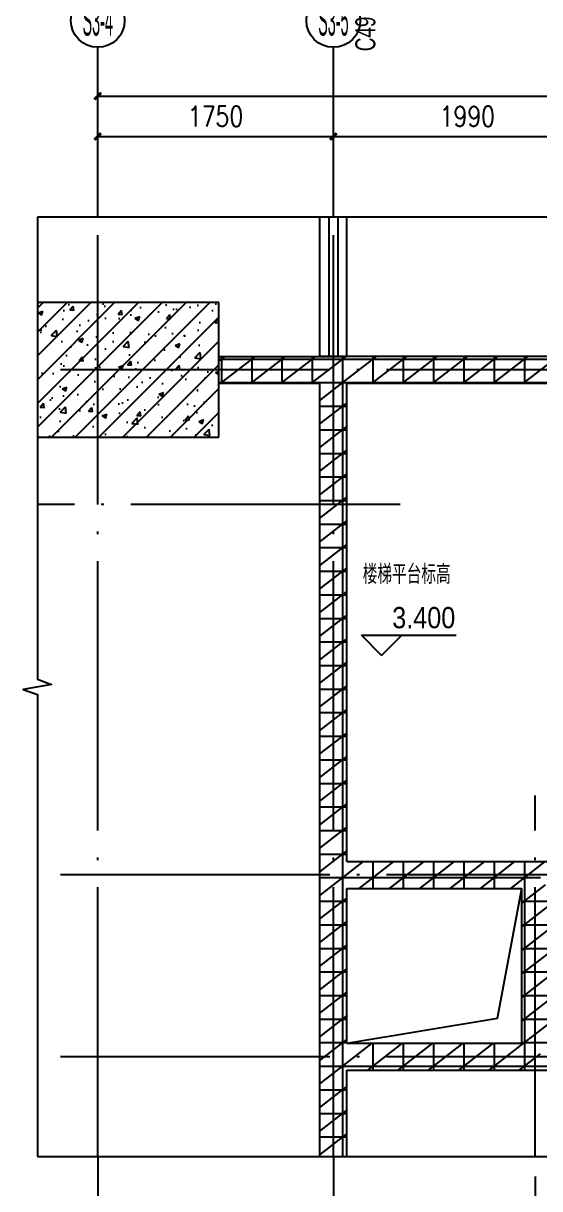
# Model space of a CAD drawing. Extents: x 718358 to 1668613, y -348838 to -159582.
# Drawn here: x 948451 to 952287, y -314509 to -305857 of the extents above; entities that cross this region are included whole.
import ezdxf
from ezdxf.enums import TextEntityAlignment as Align

# ---------------------------------------------------------------- set-up
doc = ezdxf.new("R2010")
doc.units = 0
doc.header["$LTSCALE"] = 1000
doc.linetypes.add('DOTE', pattern=[2.4200000000000004, 2, -0.2, 0.02, -0.2])
for name, color, linetype in [('建-墙体', 2, 'Continuous'), ('建-尺寸', 73, 'Continuous'), ('建-影线', 8, 'Continuous'), ('建-房间名', 7, 'Continuous'), ('建-柱子', 6, 'Continuous'), ('建-标高', 3, 'Continuous'), ('建-符号', 3, 'Continuous'), ('建-轴标', 3, 'Continuous'), ('建-轴网', 14, 'DOTE'), ('建-门窗', 4, 'Continuous'), ('建-门窗-编号', 7, 'Continuous')]:
    doc.layers.add(name, color=color, linetype=linetype)
doc.styles.add('_TCH_AXIS', font='gt宽度调整.shx', dxfattribs={"bigfont": 'gt国标汉字.shx'})
doc.styles.add('_TCH_DIM', font='gt单线西文.shx', dxfattribs={"width": 0.8, "bigfont": 'gt单线中文.shx'})
doc.styles.add('_TCH_SPACE', font='gt单线西文.shx', dxfattribs={"width": 0.8, "height": 5, "bigfont": 'gt单线中文.shx'})
doc.styles.add('_TCH_WINDOW', font='gt单线西文.shx', dxfattribs={"height": 3.5, "bigfont": 'gt单线中文.shx'})
doc.styles.add('DIM_FONT', font='SIMPLEX.shx', dxfattribs={"width": 0.8, "bigfont": 'GBCBIG.shx'})
doc.dimstyles.new('DIMN50', dxfattribs={"dimscale": 0.5, "dimtxt": 300, "dimasz": 100, "dimexe": 250, "dimexo": 300, "dimgap": 150, "dimtad": 1, "dimdec": 0, "dimzin": 0, "dimdsep": 46, "dimtxsty": 'DIM_FONT', "dimblk": 'ARCHTICK', "dimcen": 0.09, "dimdle": 1, "dimclrt": 7, "dimazin": 2, "dimtfac": 1, "dimtdec": 0, "dimtix": 1, "dimtmove": 2, "dimatfit": 3, "dimldrblk": 'ARCHTICK', "dimfxl": 1, "dimtolj": 1, "dimtzin": 0, "dimarcsym": 0})
pattern_1 = [(0, (0, 0), (0, 175), []), (37.875, (200, 0), (-84.80763867203999, 109.0383283764141), []), (90, (200, 0), (-225, 1.377727649040772e-14), [])]

# ---------------------------------------------------------------- blocks, each defined once
blk = doc.blocks.new('_ArchTick')
at = {"color": 0, "linetype": 'ByBlock', "const_width": 0.4}
blk.add_lwpolyline([(-0.5, -0.5), (0.5, 0.5)], dxfattribs=at)
blk = doc.blocks.new('*D3750')
at = {"layer": 'Defpoints', "color": 0, "transparency": 16777216}
for p in [(957554.0480801589, -306397.1618529983), (949004.0480801584, -307297.1618529978), (957554.0480801589, -307297.1618530028)]:
    blk.add_point(p, dxfattribs=at)
at = {"layer": '建-尺寸', "color": 0, "lineweight": -2, "transparency": 16777216}
for p, q in [((949004.0480801584, -307147.1618529978), (949004.0480801584, -306272.1618529983)), ((957554.0480801589, -307147.1618530028), (957554.0480801589, -306272.1618529983)), ((949003.5480801584, -306397.1618529983), (957554.5480801589, -306397.1618529983))]:
    blk.add_line(p, q, dxfattribs=at)
at = {"layer": '建-尺寸', "color": 0, "lineweight": -2, "transparency": 16777216, "xscale": 50, "yscale": 50, "zscale": 50, "rotation": 180}
blk.add_blockref('_ArchTick', (949004.0480801584, -306397.1618529983), dxfattribs=at)
at = {"layer": '建-尺寸', "color": 0, "lineweight": -2, "transparency": 16777216, "xscale": 50, "yscale": 50, "zscale": 50}
blk.add_blockref('_ArchTick', (957554.0480801589, -306397.1618529983), dxfattribs=at)
at = {"layer": '建-尺寸', "color": 7, "transparency": 16777216, "insert": (953279.0480801587, -306247.1618529983), "char_height": 150, "attachment_point": 5, "style": 'DIM_FONT'}
blk.add_mtext('\\A1;8550', dxfattribs=at)
blk = doc.blocks.new('*D3751')
at = {"layer": 'Defpoints', "color": 0, "transparency": 16777216}
for p in [(950754.0480801591, -306697.1618529963), (949004.0480801584, -307297.1618529921), (950754.0480801591, -307297.1618529932)]:
    blk.add_point(p, dxfattribs=at)
at = {"layer": '建-尺寸', "color": 0, "lineweight": -2, "transparency": 16777216}
for p, q in [((949004.0480801584, -307147.1618529921), (949004.0480801584, -306572.1618529963)), ((950754.0480801591, -307147.1618529932), (950754.0480801591, -306572.1618529963)), ((949003.5480801584, -306697.1618529963), (950754.5480801591, -306697.1618529963))]:
    blk.add_line(p, q, dxfattribs=at)
at = {"layer": '建-尺寸', "color": 0, "lineweight": -2, "transparency": 16777216, "xscale": 50, "yscale": 50, "zscale": 50, "rotation": 180}
blk.add_blockref('_ArchTick', (949004.0480801584, -306697.1618529963), dxfattribs=at)
at = {"layer": '建-尺寸', "color": 0, "lineweight": -2, "transparency": 16777216, "xscale": 50, "yscale": 50, "zscale": 50}
blk.add_blockref('_ArchTick', (950754.0480801591, -306697.1618529963), dxfattribs=at)
at = {"layer": '建-尺寸', "color": 7, "transparency": 16777216, "insert": (949879.0480801588, -306547.1618529963), "char_height": 150, "attachment_point": 5, "style": 'DIM_FONT'}
blk.add_mtext('\\A1;1750', dxfattribs=at)
blk = doc.blocks.new('*D3752')
at = {"layer": 'Defpoints', "color": 0, "transparency": 16777216}
for p in [(952744.0843770987, -306697.1618529974), (950754.0480801591, -307297.1618529932), (952744.0843770987, -307297.1618529944)]:
    blk.add_point(p, dxfattribs=at)
at = {"layer": '建-尺寸', "color": 0, "lineweight": -2, "transparency": 16777216}
for p, q in [((950754.0480801591, -307147.1618529932), (950754.0480801591, -306572.1618529974)), ((952744.0843770987, -307147.1618529944), (952744.0843770987, -306572.1618529974)), ((950753.5480801591, -306697.1618529974), (952744.5843770987, -306697.1618529974))]:
    blk.add_line(p, q, dxfattribs=at)
at = {"layer": '建-尺寸', "color": 0, "lineweight": -2, "transparency": 16777216, "xscale": 50, "yscale": 50, "zscale": 50, "rotation": 180}
blk.add_blockref('_ArchTick', (950754.0480801591, -306697.1618529974), dxfattribs=at)
at = {"layer": '建-尺寸', "color": 0, "lineweight": -2, "transparency": 16777216, "xscale": 50, "yscale": 50, "zscale": 50}
blk.add_blockref('_ArchTick', (952744.0843770987, -306697.1618529974), dxfattribs=at)
at = {"layer": '建-尺寸', "color": 7, "transparency": 16777216, "insert": (951749.0662286289, -306547.1618529974), "char_height": 150, "attachment_point": 5, "style": 'DIM_FONT'}
blk.add_mtext('\\A1;1990', dxfattribs=at)
blk = doc.blocks.new('*D3755')
at = {"layer": 'Defpoints', "color": 0, "transparency": 16777216}
for p in [(949004.048080143, -314269.5135206627), (950754.0480801498, -314269.5135206616), (950754.0480801498, -315219.5135206672)]:
    blk.add_point(p, dxfattribs=at)
at = {"layer": '建-尺寸', "color": 0, "lineweight": -2, "transparency": 16777216}
for p, q in [((949004.048080143, -314419.5135206627), (949004.048080143, -315344.5135206672)), ((950754.0480801498, -314419.5135206616), (950754.0480801498, -315344.5135206672)), ((949003.548080143, -315219.5135206672), (950754.5480801498, -315219.5135206672))]:
    blk.add_line(p, q, dxfattribs=at)
at = {"layer": '建-尺寸', "color": 0, "lineweight": -2, "transparency": 16777216, "xscale": 50, "yscale": 50, "zscale": 50, "rotation": 180}
blk.add_blockref('_ArchTick', (949004.048080143, -315219.5135206672), dxfattribs=at)
at = {"layer": '建-尺寸', "color": 0, "lineweight": -2, "transparency": 16777216, "xscale": 50, "yscale": 50, "zscale": 50}
blk.add_blockref('_ArchTick', (950754.0480801498, -315219.5135206672), dxfattribs=at)
at = {"layer": '建-尺寸', "color": 7, "transparency": 16777216, "insert": (949879.0480801464, -315069.5135206672), "char_height": 150, "attachment_point": 5, "style": 'DIM_FONT'}
blk.add_mtext('\\A1;1750', dxfattribs=at)
blk = doc.blocks.new('*D3756')
at = {"layer": 'Defpoints', "color": 0, "transparency": 16777216}
for p in [(950754.0480801498, -314269.5135206616), (957554.0480801592, -314269.5135206577), (957554.0480801592, -315219.5135206647)]:
    blk.add_point(p, dxfattribs=at)
at = {"layer": '建-尺寸', "color": 0, "lineweight": -2, "transparency": 16777216}
for p, q in [((950754.0480801498, -314419.5135206616), (950754.0480801498, -315344.5135206647)), ((957554.0480801592, -314419.5135206577), (957554.0480801592, -315344.5135206647)), ((950753.5480801498, -315219.5135206647), (957554.5480801592, -315219.5135206647))]:
    blk.add_line(p, q, dxfattribs=at)
at = {"layer": '建-尺寸', "color": 0, "lineweight": -2, "transparency": 16777216, "xscale": 50, "yscale": 50, "zscale": 50, "rotation": 180}
blk.add_blockref('_ArchTick', (950754.0480801498, -315219.5135206647), dxfattribs=at)
at = {"layer": '建-尺寸', "color": 0, "lineweight": -2, "transparency": 16777216, "xscale": 50, "yscale": 50, "zscale": 50}
blk.add_blockref('_ArchTick', (957554.0480801592, -315219.5135206647), dxfattribs=at)
at = {"layer": '建-尺寸', "color": 7, "transparency": 16777216, "insert": (954154.0480801545, -315069.5135206647), "char_height": 150, "attachment_point": 5, "style": 'DIM_FONT'}
blk.add_mtext('\\A1;6800', dxfattribs=at)
blk = doc.blocks.new('*D3757')
at = {"layer": 'Defpoints', "color": 0, "transparency": 16777216}
for p in [(949004.048080143, -314269.5135206627), (950754.0480801591, -314269.5135206616), (950754.0480801591, -314819.5135206672)]:
    blk.add_point(p, dxfattribs=at)
at = {"layer": '建-尺寸', "color": 0, "lineweight": -2, "transparency": 16777216}
for p, q in [((949004.048080143, -314419.5135206627), (949004.048080143, -314944.5135206672)), ((950754.0480801591, -314419.5135206616), (950754.0480801591, -314944.5135206672)), ((949003.548080143, -314819.5135206672), (950754.5480801591, -314819.5135206672))]:
    blk.add_line(p, q, dxfattribs=at)
at = {"layer": '建-尺寸', "color": 0, "lineweight": -2, "transparency": 16777216, "xscale": 50, "yscale": 50, "zscale": 50, "rotation": 180}
blk.add_blockref('_ArchTick', (949004.048080143, -314819.5135206672), dxfattribs=at)
at = {"layer": '建-尺寸', "color": 0, "lineweight": -2, "transparency": 16777216, "xscale": 50, "yscale": 50, "zscale": 50}
blk.add_blockref('_ArchTick', (950754.0480801591, -314819.5135206672), dxfattribs=at)
at = {"layer": '建-尺寸', "color": 7, "transparency": 16777216, "insert": (949879.0480801511, -314669.5135206672), "char_height": 150, "attachment_point": 5, "style": 'DIM_FONT'}
blk.add_mtext('\\A1;1750', dxfattribs=at)
blk = doc.blocks.new('*D3758')
at = {"layer": 'Defpoints', "color": 0, "transparency": 16777216}
for p in [(950754.0480801591, -314269.5135206616), (952254.042727474, -314269.5135206608), (952254.042727474, -314819.5135206662)]:
    blk.add_point(p, dxfattribs=at)
at = {"layer": '建-尺寸', "color": 0, "lineweight": -2, "transparency": 16777216}
for p, q in [((950754.0480801591, -314419.5135206616), (950754.0480801591, -314944.5135206662)), ((952254.042727474, -314419.5135206608), (952254.042727474, -314944.5135206662)), ((950753.5480801591, -314819.5135206662), (952254.542727474, -314819.5135206662))]:
    blk.add_line(p, q, dxfattribs=at)
at = {"layer": '建-尺寸', "color": 0, "lineweight": -2, "transparency": 16777216, "xscale": 50, "yscale": 50, "zscale": 50, "rotation": 180}
blk.add_blockref('_ArchTick', (950754.0480801591, -314819.5135206662), dxfattribs=at)
at = {"layer": '建-尺寸', "color": 0, "lineweight": -2, "transparency": 16777216, "xscale": 50, "yscale": 50, "zscale": 50}
blk.add_blockref('_ArchTick', (952254.042727474, -314819.5135206662), dxfattribs=at)
at = {"layer": '建-尺寸', "color": 7, "transparency": 16777216, "insert": (951504.0454038165, -314669.5135206662), "char_height": 150, "attachment_point": 5, "style": 'DIM_FONT'}
blk.add_mtext('\\A1;1500', dxfattribs=at)
blk = doc.blocks.new('*D3759')
at = {"layer": 'Defpoints', "color": 0, "transparency": 16777216}
for p in [(952254.042727474, -314269.5135206608), (954054.0423112961, -314269.5135206596), (954054.0423112961, -314819.5135206652)]:
    blk.add_point(p, dxfattribs=at)
at = {"layer": '建-尺寸', "color": 0, "lineweight": -2, "transparency": 16777216}
for p, q in [((952254.042727474, -314419.5135206608), (952254.042727474, -314944.5135206652)), ((954054.0423112961, -314419.5135206596), (954054.0423112961, -314944.5135206652)), ((952253.542727474, -314819.5135206652), (954054.5423112961, -314819.5135206652))]:
    blk.add_line(p, q, dxfattribs=at)
at = {"layer": '建-尺寸', "color": 0, "lineweight": -2, "transparency": 16777216, "xscale": 50, "yscale": 50, "zscale": 50, "rotation": 180}
blk.add_blockref('_ArchTick', (952254.042727474, -314819.5135206652), dxfattribs=at)
at = {"layer": '建-尺寸', "color": 0, "lineweight": -2, "transparency": 16777216, "xscale": 50, "yscale": 50, "zscale": 50}
blk.add_blockref('_ArchTick', (954054.0423112961, -314819.5135206652), dxfattribs=at)
at = {"layer": '建-尺寸', "color": 7, "transparency": 16777216, "insert": (953154.042519385, -314669.5135206652), "char_height": 150, "attachment_point": 5, "style": 'DIM_FONT'}
blk.add_mtext('\\A1;1800', dxfattribs=at)

msp = doc.modelspace()

# ---------------------------------------------------------------- hatches: boundary and pattern name
at = {"layer": '建-影线'}
h = msp.add_hatch(dxfattribs=at)
h.set_pattern_fill('钢筋混凝土', color=256, scale=50, style=0)
h.set_pattern_definition([(45, (0, 0), (-88.38834764831843, 88.38834764831844), []), (49.99999999999999, (0, 0), (358.6300913003767, -31.37606749129755), [37.5, -412.5]), (355, (0, 0), (-69.3756668065, 376.0960668500059), [30, -330]), (100.4514, (29.88584, -2.61467), (289.2546908570108, 344.7197710304768), [31.870095, -350.571056]), (46.18420000000001, (0, 100), (533.6205243128222, -82.75950716450905), [56.25, -618.75]), (96.6356, (44.4683725, 93.1033465), (467.3313527743517, 487.0589354502209), [47.805144, -525.8565]), (351.1842, (0, 100), (467.3309725668136, 487.0593004626623), [45, -495]), (21, (50, 75), (298.4535260592309, -201.3094453326694), [37.5, -412.5]), (326.0000000000001, (50, 75), (121.6576659607909, 362.5750225234265), [30, -330]), (71.4514, (74.8711165, 58.224197), (420.111314290745, 161.2652483549762), [31.870095, -350.571056]), (37.50000000000001, (0, 0), (6.079927658645334, 166.4469269156558), [0, -326, 0, -335, 0, -331.25]), (7.499999999999999, (0, 0), (131.5347687210743, 197.2058559411801), [0, -191, 0, -318.5, 0, -126.25]), (327.5, (-111.5, 0), (266.9112180862045, -11.2774358671899), [0, -125, 0, -390, 0, -517.5]), (317.5, (-161.5, 0), (291.5930846711931, 50.05249116615882), [0, -162.5, 0, -259, 0, -367.5])])
h.paths.add_polyline_path([(948556.2498788445, -308929.5212109681), (949904.0470632904, -308929.5212109681), (949904.0470632901, -307929.5212109681), (948556.2498788445, -307929.5212109683)])
h = msp.add_hatch(dxfattribs=at)
h.set_pattern_fill('空心砖', color=256, scale=50, style=0)
h.set_pattern_definition(pattern_1)
h.paths.add_polyline_path([(949904.0470632903, -308329.5184058913), (949904.0470632903, -308529.5184058913), (950654.0480280403, -308529.5185046479), (950754.0500591396, -308429.5185178157), (950654.0520902389, -308329.5185046484)])
h = msp.add_hatch(dxfattribs=at)
h.set_pattern_fill('空心砖', color=256, scale=50, style=0)
h.set_pattern_definition(pattern_1)
h.paths.add_polyline_path([(950854.0520902389, -308329.5185309835), (950654.0520902389, -308329.5185046484), (950754.0500591396, -308429.5185178156)])
h = msp.add_hatch(dxfattribs=at)
h.set_pattern_fill('空心砖', color=256, scale=50, style=0)
h.set_pattern_definition(pattern_1)
h.paths.add_polyline_path([(950854.0480280403, -308529.5185309829), (955254.0463003509, -308529.5191103541), (955254.0463266859, -308329.5191103542), (950854.0520902389, -308329.5185309835), (950754.0500591396, -308429.5185178157)])
h = msp.add_hatch(dxfattribs=at)
h.set_pattern_fill('空心砖', color=256, scale=50, style=0)
h.set_pattern_definition(pattern_1)
h.paths.add_polyline_path([(950787.3802262492, -312179.5185102499), (950854.0469240152, -312079.5185309828), (950854.0480280403, -308529.5185309829), (950754.0500591396, -308429.5185178156), (950654.0480280403, -308529.5185046479), (950654.0468929159, -312179.5184687842)])
h = msp.add_hatch(dxfattribs=at)
h.set_pattern_fill('空心砖', color=256, scale=50, style=0)
h.set_pattern_definition(pattern_1)
h.paths.add_polyline_path([(950787.3802262492, -312179.5185102499), (950854.0468618165, -312279.5185309828), (952154.045534892, -312279.5187021605), (952287.3789901785, -312212.8520530506), (952354.0459007514, -312079.5187284956), (950854.0469240152, -312079.5185309828)])
h = msp.add_hatch(dxfattribs=at)
h.set_pattern_fill('空心砖', color=256, scale=50, style=0)
h.set_pattern_definition(pattern_1)
h.paths.add_polyline_path([(950787.3798064085, -313529.5187978759), (950854.0465041745, -313429.5188186085), (950854.0468618165, -312279.5185309828), (950787.3802262492, -312179.5185102499), (950654.0468929159, -312179.5184687842), (950654.0464730752, -313529.5187564106)])
h = msp.add_hatch(dxfattribs=at)
h.set_pattern_fill('空心砖', color=256, scale=50, style=0)
h.set_pattern_definition(pattern_1)
h.paths.add_polyline_path([(952287.377200327, -313496.1854204081), (952354.0439125107, -313429.5187507244), (952354.0455348921, -312279.5187284956), (952287.3789901785, -312212.8520530506), (952154.045534892, -312279.5187021605), (952154.0439125106, -313429.5187597756)])
h = msp.add_hatch(dxfattribs=at)
h.set_pattern_fill('空心砖', color=256, scale=50, style=0)
h.set_pattern_definition(pattern_1)
h.paths.add_polyline_path([(950787.3798064085, -313529.5187978758), (950854.0464419759, -313629.5188186085), (952354.0437759598, -313629.5187507244), (952287.377200327, -313496.1854204081), (952154.0439125106, -313429.5187597756), (950854.0465041745, -313429.5188186085)])
h = msp.add_hatch(dxfattribs=at)
h.set_pattern_fill('空心砖', color=256, scale=50, style=0)
h.set_pattern_definition(pattern_1)
h.paths.add_polyline_path([(950854.0462429421, -314269.5135206627), (950854.0464419759, -313629.5188186085), (950787.3798064085, -313529.5187978758), (950654.0464730752, -313529.5187564107), (950654.0462429421, -314269.5134584641)])

# ---------------------------------------------------------------- linework, layer by layer
at = {"layer": '建-墙体'}
for p, q in [((949904.0470632903, -308329.5184058913), (950654.0520902389, -308329.5185046484)), ((950854.0520902389, -308329.5185309835), (950654.0520902389, -308329.5185046484)), ((955254.0463266859, -308329.5191103542), (950854.0520902389, -308329.5185309835)), ((949904.0470632903, -308529.5184058913), (950654.0480280403, -308529.5185046479)), ((950654.0468929159, -312179.5184687842), (950654.0480280403, -308529.5185046479)), ((950854.0469240152, -312079.5185309828), (950854.0480280403, -308529.5185309829)), ((950854.0480280403, -308529.5185309829), (955254.0463003509, -308529.5191103541)), ((950854.0469240152, -312079.5185309828), (952354.0459007514, -312079.5187284956)), ((950654.0464730752, -313529.5187564106), (950654.0468929159, -312179.5184687842)), ((950854.0465041745, -313429.5188186085), (950854.0468618165, -312279.5185309828)), ((950854.0468618165, -312279.5185309828), (952154.045534892, -312279.5187021605)), ((952154.0439125106, -313429.5187597756), (952154.045534892, -312279.5187021605)), ((950854.0465041745, -313429.5188186085), (952154.0439125106, -313429.5187597756)), ((950654.0462429421, -314269.5134584641), (950654.0464730752, -313529.5187564107)), ((950854.0462429421, -314269.5135206627), (950854.0464419759, -313629.5188186085)), ((950854.0464419759, -313629.5188186085), (952354.0437759598, -313629.5187507244))]:
    msp.add_line(p, q, dxfattribs=at)
at = {"layer": '建-影线'}
msp.add_lwpolyline([(950854.0621908626, -313429.5188860576), (951973.047369048, -313242.222354184), (952154.0620555591, -312279.5188156617)], dxfattribs=at)
at = {"layer": '建-柱子'}
for p, q in [((949904.0470632901, -307929.5212109681), (948556.2498788445, -307929.5212109683)), ((949904.0470632904, -308929.5212109681), (949904.0470632901, -307929.5212109681)), ((948556.2498788445, -308929.5212109681), (949904.0470632904, -308929.5212109681))]:
    msp.add_line(p, q, dxfattribs=at)
at = {"layer": '建-标高'}
for p, q in [((951112.7885516658, -310550.5489511029), (950962.7885516658, -310400.5489511029)), ((950962.7885516658, -310400.5489511029), (951667.4996568337, -310400.5489511029)), ((951112.7885516658, -310550.5489511029), (951262.7885516658, -310400.5489511029))]:
    msp.add_line(p, q, dxfattribs=at)
at = {"layer": '建-符号'}
for points in [[(957988.4024145599, -307297.1618529978), (953328.5761467022, -307297.1618529978), (953290.3592721042, -307402.1618529978), (953253.3306061554, -307192.1618529978), (953216.0761467022, -307297.1618529978), (948556.2498788445, -307297.1618529978)], [(948556.2498788445, -307297.1618529978), (948556.2498788445, -310727.0876868303), (948661.2498788445, -310765.3045614282), (948451.2498788445, -310802.333227377), (948556.2498788445, -310839.5876868303), (948556.2498788445, -314269.5135206627)], [(948556.2498788445, -314269.5135206627), (953216.0761467022, -314269.5135206627), (953254.2930213001, -314164.5135206627), (953291.3216872489, -314374.5135206627), (953328.5761467022, -314269.5135206627), (957988.4024145599, -314269.5135206627)]]:
    msp.add_lwpolyline(points, dxfattribs=at)
at = {"layer": '建-轴标'}
for p, q in [((949004.0480801584, -307297.1618529968), (949004.0480801598, -306035.2025404104)), ((950754.0480801591, -307297.1618529978), (950754.0480801603, -306035.2025404114)), ((949004.048080144, -314269.5135206627), (949004.0480801417, -315619.5135206627)), ((950754.0480801521, -314269.5135206627), (950754.0480801496, -315619.5135206628))]:
    msp.add_line(p, q, dxfattribs=at)
for centre in [(949004.0480801598, -305835.2025404104), (950754.0480801607, -305835.2025404114)]:
    msp.add_circle(centre, 200, dxfattribs=at)
at = {"layer": '建-轴网'}
for p, q in [((949004.048080151, -314269.5135206627), (949004.0480801584, -307297.1618529978)), ((950754.0480801519, -314269.5135206627), (950754.0480801591, -307297.1618529978)), ((957988.4024145599, -308429.5199070706), (948556.2498788445, -308429.5199070605)), ((951250.336568469, -309429.5188137113), (948556.2498788445, -309429.518243379)), ((952254.0427274741, -314269.5135206627), (952254.0465080123, -311589.7375914603)), ((957988.4024145559, -312179.5199070706), (948556.2498788445, -312179.5199070605)), ((957988.4024145599, -313529.5199070706), (948556.2498788445, -313529.5199070605))]:
    msp.add_line(p, q, dxfattribs=at)
at = {"layer": '建-门窗'}
for p, q in [((950654.0520902388, -308329.5187419746), (950654.0524112945, -307297.1618529978)), ((950720.7190779613, -307297.1618529978), (950720.7187569055, -308329.5187627075)), ((950787.3857446279, -307297.1618529978), (950787.3854235722, -308329.5187834403)), ((950854.0520902388, -308329.5188041732), (950854.0524112945, -307297.1618529978)), ((950654.0520902388, -308329.5187419746), (950854.0520902388, -308329.5188041732))]:
    msp.add_line(p, q, dxfattribs=at)

# ---------------------------------------------------------------- texts
at = {"layer": '建-房间名', "style": '_TCH_SPACE', "width": 0.8}
msp.add_text('楼梯平台标高', height=143.3070866141732, dxfattribs=at).set_placement((950972.219786114, -310019.374097642))
at = {"layer": '建-标高', "style": '_TCH_DIM', "width": 0.888888888888889}
msp.add_text('3.400', height=157.5, dxfattribs=at).set_placement((951191.1663235003, -310348.0489511029))
at = {"layer": '建-轴标', "style": '_TCH_AXIS'}
for s, width, p, p2 in [('S3-4', 0.2592592592591696, (948890.91099517, -305948.3396254003), (949117.1851651496, -305948.3396254003)), ('S3-5', 0.2624999999999094, (950640.9109951709, -305948.3396254013), (950867.1851651506, -305948.3396254013))]:
    msp.add_text(s, height=226.2741699796952, dxfattribs=dict(at, width=width)).set_placement(p, p2, align=Align.FIT)
at = {"layer": '建-门窗-编号', "style": '_TCH_WINDOW', "width": 0.7058823529411765}
msp.add_text('C4930', height=148.75, rotation=89.999982181416, dxfattribs=at).set_placement((951065.9277946379, -306064.5188628411))

# ---------------------------------------------------------------- dimensions: what is measured, and where the dimension line sits
at = {"layer": '建-尺寸'}
for p1, p2, distance, picture, middle in [((949004.0480801584, -307297.1618529978), (957554.0480801589, -307297.1618530028), 900.000000004482, '*D3750', (953279.0480801587, -306247.1618529983)), ((949004.0480801584, -307297.1618529921), (950754.0480801591, -307297.1618529932), 599.9999999969151, '*D3751', (949879.0480801588, -306547.1618529963)), ((950754.0480801591, -307297.1618529932), (952744.0843770987, -307297.1618529944), 599.9999999970314, '*D3752', (951749.0662286289, -306547.1618529974)), ((949004.048080143, -314269.5135206627), (950754.0480801498, -314269.5135206616), -950.0000000055879, '*D3755', (949879.0480801464, -315069.5135206672)), ((949004.048080143, -314269.5135206627), (950754.0480801591, -314269.5135206616), -550.0000000055879, '*D3757', (949879.0480801511, -314669.5135206672)), ((950754.0480801498, -314269.5135206616), (957554.0480801592, -314269.5135206577), -950.0000000069849, '*D3756', (954154.0480801545, -315069.5135206647)), ((950754.0480801591, -314269.5135206616), (952254.042727474, -314269.5135206608), -550.0000000054133, '*D3758', (951504.0454038165, -314669.5135206662)), ((952254.042727474, -314269.5135206608), (954054.0423112961, -314269.5135206596), -550.0000000055879, '*D3759', (953154.042519385, -314669.5135206652))]:
    dim = msp.add_aligned_dim(p1=p1, p2=p2, distance=distance, dimstyle='DIMN50', dxfattribs=at)
    dim.commit()
    dim.dimension.update_dxf_attribs({"geometry": picture, "text_midpoint": middle})

doc.saveas('drawing.dxf')
